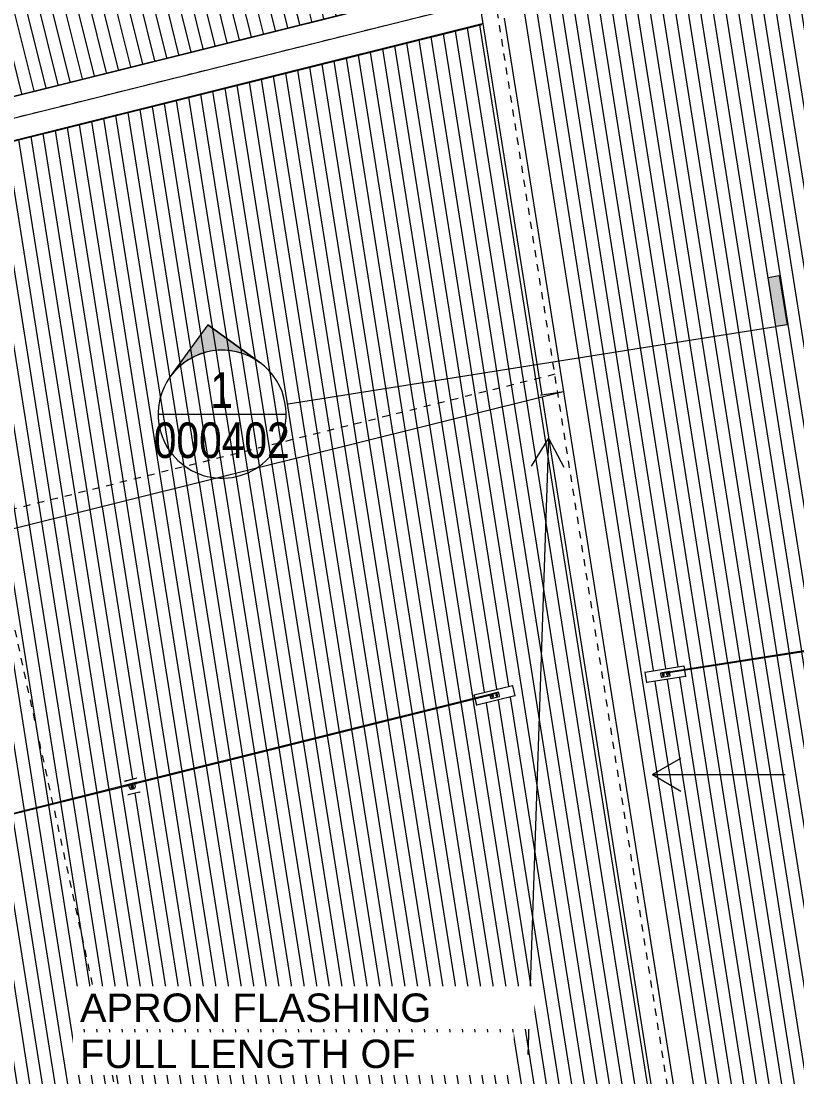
# Model space of a CAD drawing. Header units: metres. Extents: x -2358 to -2216, y 3959 to 4067.
# Drawn here: x -2329.53 to -2318.63, y 4003.61 to 4018.45 of the extents above; entities that cross this region are included whole.
import ezdxf

# ---------------------------------------------------------------- set-up
doc = ezdxf.new("R2010")
doc.units = ezdxf.units.M
doc.linetypes.add('Dash 1', pattern=[0.0036, 0.0012, -0.0006, 0.0012, -0.0006])
doc.linetypes.add('Grid Line', pattern=[0.021, 0.012, -0.003, 0.003, -0.003])
for name, color, linetype, lineweight in [('A-DETL', 90, 'Continuous', 13), ('A-ROOF', 132, 'Continuous', 5), ('A-ROOF-PATT', 132, 'Continuous', 5), ('G-ANNO-SYMB', 111, 'Continuous', 5), ('G-ANNO-TEXT', 231, 'Continuous', 5), ('Q-SPCQ', 91, 'Continuous', 5), ('S-GRID', 1, 'Continuous', 5)]:
    doc.layers.add(name, color=color, linetype=linetype, lineweight=lineweight)
doc.styles.add('Arial Narrow', font='ARIALN.TTF', dxfattribs={"height": 0.5})
doc.styles.add('Arial_1', font='arial.ttf', dxfattribs={"height": 0.4})

# ---------------------------------------------------------------- blocks, each defined once
blk = doc.blocks.new('Static Line_Sayfa_Metal Deck_Pan Mount - Up to 15 _ pitch - Max 2 Users-1865617-ROOF - Part B')
at = {"layer": 'Q-SPCQ'}
for p, q in [((-2322.625, 4009.109), (-2323.161, 4008.976)), ((-2322.627, 4009.116), (-2322.625, 4009.109)), ((-2322.625, 4009.109), (-2322.59, 4008.969)), ((-2322.928, 4008.988), (-2327.98, 4007.728)), ((-2327.978, 4007.721), (-2322.927, 4008.981)), ((-2323.161, 4008.976), (-2323.162, 4008.982)), ((-2323.15, 4008.932), (-2323.161, 4008.976)), ((-2322.59, 4008.969), (-2323.126, 4008.835)), ((-2322.82, 4009.017), (-2322.946, 4008.985)), ((-2322.945, 4008.983), (-2322.944, 4008.978)), ((-2322.944, 4008.977), (-2322.938, 4008.956)), ((-2322.928, 4008.988), (-2322.928, 4008.988)), ((-2322.928, 4008.987), (-2322.928, 4008.988)), ((-2322.927, 4008.981), (-2322.927, 4008.981)), ((-2322.927, 4008.981), (-2322.927, 4008.981)), ((-2322.92, 4008.988), (-2322.829, 4009.013)), ((-2322.828, 4009.008), (-2322.919, 4008.983)), ((-2322.917, 4008.962), (-2322.917, 4008.961)), ((-2322.892, 4008.967), (-2322.892, 4008.968)), ((-2322.859, 4008.976), (-2322.859, 4008.975)), ((-2322.834, 4008.982), (-2322.834, 4008.982)), ((-2322.819, 4009.016), (-2322.82, 4009.017)), ((-2322.818, 4009.011), (-2322.82, 4009.016)), ((-2322.818, 4009.012), (-2322.818, 4009.012)), ((-2322.818, 4009.009), (-2322.818, 4009.012)), ((-2322.812, 4008.988), (-2322.818, 4009.009)), ((-2322.806, 4008.963), (-2322.812, 4008.988)), ((-2322.806, 4008.963), (-2322.806, 4008.964)), ((-2322.59, 4008.969), (-2322.589, 4008.964)), ((-2323.126, 4008.835), (-2323.148, 4008.925)), ((-2323.125, 4008.83), (-2323.126, 4008.835)), ((-2322.938, 4008.956), (-2322.932, 4008.932)), ((-2322.926, 4008.928), (-2322.868, 4008.943)), ((-2322.868, 4008.943), (-2322.81, 4008.957)), ((-2328.075, 4007.766), (-2327.914, 4007.807)), ((-2327.916, 4007.806), (-2328.073, 4007.767)), ((-2327.912, 4007.808), (-2327.915, 4007.807)), ((-2327.913, 4007.807), (-2327.91, 4007.808)), ((-2338.175, 4005.179), (-2327.977, 4007.721)), ((-2328.042, 4007.713), (-2333.016, 4006.473)), ((-2328.08, 4007.766), (-2328.076, 4007.766)), ((-2328.074, 4007.767), (-2328.078, 4007.767)), ((-2328.044, 4007.715), (-2328.048, 4007.713)), ((-2328.048, 4007.712), (-2328.048, 4007.713)), ((-2328.047, 4007.707), (-2328.048, 4007.713)), ((-2328.046, 4007.702), (-2328.047, 4007.707)), ((-2328.046, 4007.702), (-2328.046, 4007.703)), ((-2328.046, 4007.702), (-2328.041, 4007.702)), ((-2327.919, 4007.746), (-2328.042, 4007.715)), ((-2328.039, 4007.703), (-2327.916, 4007.733)), ((-2328.006, 4007.665), (-2328.016, 4007.709)), ((-2327.99, 4007.685), (-2327.99, 4007.685)), ((-2327.987, 4007.654), (-2327.939, 4007.666)), ((-2327.982, 4007.686), (-2327.982, 4007.686)), ((-2327.98, 4007.686), (-2327.98, 4007.686)), ((-2327.961, 4007.691), (-2327.961, 4007.691)), ((-2327.959, 4007.692), (-2327.959, 4007.692)), ((-2327.951, 4007.694), (-2327.951, 4007.694)), ((-2327.939, 4007.728), (-2327.928, 4007.685)), ((-2327.928, 4007.685), (-2327.928, 4007.685)), ((-2327.912, 4007.746), (-2327.917, 4007.746)), ((-2327.914, 4007.734), (-2327.91, 4007.736)), ((-2327.912, 4007.746), (-2327.911, 4007.741)), ((-2327.912, 4007.746), (-2327.912, 4007.746)), ((-2327.911, 4007.741), (-2327.91, 4007.736)), ((-2328.028, 4007.572), (-2328.031, 4007.572)), ((-2327.866, 4007.613), (-2328.027, 4007.573)), ((-2327.861, 4007.615), (-2327.865, 4007.613))]:
    blk.add_line(p, q, dxfattribs=at)
at = {"layer": 'Q-SPCQ', "flags": 128}
for points in [[(-2322.917, 4008.961), (-2322.917, 4008.96), (-2322.917, 4008.96), (-2322.917, 4008.959), (-2322.916, 4008.959), (-2322.916, 4008.959), (-2322.916, 4008.958), (-2322.916, 4008.958), (-2322.915, 4008.957), (-2322.915, 4008.957), (-2322.915, 4008.956), (-2322.914, 4008.956), (-2322.914, 4008.956), (-2322.914, 4008.955), (-2322.913, 4008.955), (-2322.913, 4008.954), (-2322.913, 4008.954), (-2322.912, 4008.954), (-2322.912, 4008.953), (-2322.911, 4008.953), (-2322.911, 4008.953), (-2322.91, 4008.953), (-2322.91, 4008.952), (-2322.91, 4008.952), (-2322.909, 4008.952), (-2322.909, 4008.952), (-2322.908, 4008.952), (-2322.908, 4008.952), (-2322.907, 4008.951), (-2322.907, 4008.951), (-2322.906, 4008.951), (-2322.906, 4008.951), (-2322.905, 4008.951), (-2322.904, 4008.951), (-2322.904, 4008.951), (-2322.903, 4008.951), (-2322.903, 4008.951), (-2322.902, 4008.951), (-2322.902, 4008.951), (-2322.901, 4008.951), (-2322.901, 4008.952), (-2322.9, 4008.952), (-2322.9, 4008.952), (-2322.899, 4008.952), (-2322.899, 4008.952), (-2322.898, 4008.953), (-2322.898, 4008.953), (-2322.898, 4008.953), (-2322.897, 4008.953), (-2322.897, 4008.954), (-2322.896, 4008.954), (-2322.896, 4008.954), (-2322.895, 4008.955), (-2322.895, 4008.955), (-2322.895, 4008.955), (-2322.894, 4008.956), (-2322.894, 4008.956), (-2322.894, 4008.957), (-2322.893, 4008.957), (-2322.893, 4008.957), (-2322.893, 4008.958), (-2322.893, 4008.958), (-2322.892, 4008.959), (-2322.892, 4008.959), (-2322.892, 4008.96), (-2322.892, 4008.96), (-2322.892, 4008.961), (-2322.892, 4008.961), (-2322.892, 4008.962), (-2322.892, 4008.962), (-2322.891, 4008.963), (-2322.891, 4008.963), (-2322.891, 4008.964), (-2322.891, 4008.964), (-2322.891, 4008.965), (-2322.891, 4008.965), (-2322.892, 4008.966), (-2322.892, 4008.966), (-2322.892, 4008.967), (-2322.892, 4008.967)], [(-2322.859, 4008.975), (-2322.859, 4008.975), (-2322.858, 4008.974), (-2322.858, 4008.974), (-2322.858, 4008.974), (-2322.858, 4008.973), (-2322.858, 4008.973), (-2322.857, 4008.972), (-2322.857, 4008.972), (-2322.857, 4008.971), (-2322.857, 4008.971), (-2322.856, 4008.97), (-2322.856, 4008.97), (-2322.856, 4008.97), (-2322.855, 4008.969), (-2322.855, 4008.969), (-2322.854, 4008.969), (-2322.854, 4008.968), (-2322.854, 4008.968), (-2322.853, 4008.968), (-2322.853, 4008.967), (-2322.852, 4008.967), (-2322.852, 4008.967), (-2322.851, 4008.967), (-2322.851, 4008.967), (-2322.85, 4008.966), (-2322.85, 4008.966), (-2322.849, 4008.966), (-2322.849, 4008.966), (-2322.848, 4008.966), (-2322.848, 4008.966), (-2322.847, 4008.966), (-2322.847, 4008.966), (-2322.846, 4008.966), (-2322.846, 4008.966), (-2322.845, 4008.966), (-2322.845, 4008.966), (-2322.844, 4008.966), (-2322.844, 4008.966), (-2322.843, 4008.966), (-2322.843, 4008.966), (-2322.842, 4008.966), (-2322.842, 4008.966), (-2322.841, 4008.967), (-2322.841, 4008.967), (-2322.84, 4008.967), (-2322.84, 4008.967), (-2322.839, 4008.968), (-2322.839, 4008.968), (-2322.838, 4008.968), (-2322.838, 4008.968), (-2322.838, 4008.969), (-2322.837, 4008.969), (-2322.837, 4008.97), (-2322.837, 4008.97), (-2322.836, 4008.97), (-2322.836, 4008.971), (-2322.836, 4008.971), (-2322.835, 4008.972), (-2322.835, 4008.972), (-2322.835, 4008.972), (-2322.834, 4008.973), (-2322.834, 4008.973), (-2322.834, 4008.974), (-2322.834, 4008.974), (-2322.834, 4008.975), (-2322.834, 4008.975), (-2322.833, 4008.976), (-2322.833, 4008.976), (-2322.833, 4008.977), (-2322.833, 4008.977), (-2322.833, 4008.978), (-2322.833, 4008.978), (-2322.833, 4008.979), (-2322.833, 4008.979), (-2322.833, 4008.98), (-2322.833, 4008.98), (-2322.833, 4008.981), (-2322.833, 4008.982), (-2322.834, 4008.982)], [(-2328.044, 4007.715), (-2328.044, 4007.715), (-2328.044, 4007.715), (-2328.043, 4007.715), (-2328.043, 4007.715), (-2328.042, 4007.715), (-2328.042, 4007.715)], [(-2328.039, 4007.703), (-2328.039, 4007.703), (-2328.04, 4007.703), (-2328.04, 4007.703), (-2328.041, 4007.703), (-2328.041, 4007.702), (-2328.041, 4007.702)], [(-2327.982, 4007.686), (-2327.981, 4007.686), (-2327.981, 4007.685), (-2327.981, 4007.685), (-2327.981, 4007.684), (-2327.981, 4007.684), (-2327.981, 4007.683), (-2327.98, 4007.683), (-2327.98, 4007.683), (-2327.98, 4007.682), (-2327.98, 4007.682), (-2327.979, 4007.682), (-2327.979, 4007.681), (-2327.979, 4007.681), (-2327.978, 4007.68), (-2327.978, 4007.68), (-2327.978, 4007.68), (-2327.977, 4007.68), (-2327.977, 4007.679), (-2327.977, 4007.679), (-2327.976, 4007.679), (-2327.976, 4007.679), (-2327.975, 4007.678), (-2327.975, 4007.678), (-2327.974, 4007.678), (-2327.974, 4007.678), (-2327.974, 4007.678), (-2327.973, 4007.678), (-2327.973, 4007.677), (-2327.972, 4007.677), (-2327.972, 4007.677), (-2327.971, 4007.677), (-2327.971, 4007.677), (-2327.97, 4007.677), (-2327.97, 4007.677), (-2327.969, 4007.677), (-2327.969, 4007.677), (-2327.968, 4007.677), (-2327.968, 4007.677), (-2327.967, 4007.678), (-2327.967, 4007.678)], [(-2327.98, 4007.686), (-2327.979, 4007.686), (-2327.979, 4007.686), (-2327.979, 4007.685), (-2327.979, 4007.685), (-2327.979, 4007.685), (-2327.979, 4007.684), (-2327.979, 4007.684), (-2327.978, 4007.684), (-2327.978, 4007.683), (-2327.978, 4007.683), (-2327.978, 4007.683), (-2327.977, 4007.682), (-2327.977, 4007.682), (-2327.977, 4007.682), (-2327.977, 4007.682), (-2327.976, 4007.681), (-2327.976, 4007.681), (-2327.976, 4007.681), (-2327.975, 4007.681), (-2327.975, 4007.68), (-2327.975, 4007.68), (-2327.974, 4007.68), (-2327.974, 4007.68), (-2327.974, 4007.68), (-2327.973, 4007.68), (-2327.973, 4007.679), (-2327.973, 4007.679), (-2327.972, 4007.679), (-2327.972, 4007.679), (-2327.971, 4007.679), (-2327.971, 4007.679), (-2327.971, 4007.679), (-2327.97, 4007.679), (-2327.97, 4007.679), (-2327.969, 4007.679), (-2327.969, 4007.679), (-2327.969, 4007.679), (-2327.968, 4007.679), (-2327.968, 4007.679), (-2327.968, 4007.679)], [(-2327.968, 4007.679), (-2327.967, 4007.679), (-2327.967, 4007.68), (-2327.967, 4007.68), (-2327.966, 4007.68), (-2327.966, 4007.68), (-2327.966, 4007.68), (-2327.965, 4007.68), (-2327.965, 4007.681), (-2327.965, 4007.681), (-2327.964, 4007.681), (-2327.964, 4007.681), (-2327.964, 4007.682), (-2327.963, 4007.682), (-2327.963, 4007.682), (-2327.963, 4007.682), (-2327.963, 4007.683), (-2327.962, 4007.683), (-2327.962, 4007.683), (-2327.962, 4007.684), (-2327.962, 4007.684), (-2327.962, 4007.684), (-2327.961, 4007.685), (-2327.961, 4007.685), (-2327.961, 4007.685), (-2327.961, 4007.686), (-2327.961, 4007.686), (-2327.961, 4007.686), (-2327.961, 4007.687), (-2327.961, 4007.687), (-2327.961, 4007.688), (-2327.96, 4007.688), (-2327.96, 4007.688), (-2327.96, 4007.689), (-2327.96, 4007.689), (-2327.96, 4007.689), (-2327.961, 4007.69), (-2327.961, 4007.69), (-2327.961, 4007.691), (-2327.961, 4007.691), (-2327.961, 4007.691)], [(-2327.967, 4007.678), (-2327.967, 4007.678), (-2327.966, 4007.678), (-2327.966, 4007.678), (-2327.966, 4007.678), (-2327.965, 4007.678), (-2327.965, 4007.679), (-2327.964, 4007.679), (-2327.964, 4007.679), (-2327.964, 4007.679), (-2327.963, 4007.68), (-2327.963, 4007.68), (-2327.962, 4007.68), (-2327.962, 4007.68), (-2327.962, 4007.681), (-2327.961, 4007.681), (-2327.961, 4007.682), (-2327.961, 4007.682), (-2327.961, 4007.682), (-2327.96, 4007.683), (-2327.96, 4007.683), (-2327.96, 4007.683), (-2327.96, 4007.684), (-2327.959, 4007.684), (-2327.959, 4007.685), (-2327.959, 4007.685), (-2327.959, 4007.686), (-2327.959, 4007.686), (-2327.959, 4007.687), (-2327.959, 4007.687), (-2327.959, 4007.687), (-2327.958, 4007.688), (-2327.958, 4007.688), (-2327.958, 4007.689), (-2327.958, 4007.689), (-2327.958, 4007.69), (-2327.959, 4007.69), (-2327.959, 4007.691), (-2327.959, 4007.691), (-2327.959, 4007.692), (-2327.959, 4007.692)], [(-2327.919, 4007.746), (-2327.919, 4007.746), (-2327.918, 4007.746), (-2327.918, 4007.746), (-2327.917, 4007.746), (-2327.917, 4007.746), (-2327.917, 4007.746)], [(-2327.914, 4007.734), (-2327.914, 4007.734), (-2327.914, 4007.734), (-2327.915, 4007.734), (-2327.915, 4007.734), (-2327.916, 4007.734), (-2327.916, 4007.733)]]:
    blk.add_lwpolyline(points, dxfattribs=at)
at = {"layer": 'Q-SPCQ'}
for centre, major_axis, ratio, start_param, end_param in [((-2322.928, 4008.987), (0.017, 0.0042), 0.052336, 3.394664, 5.166174), ((-2322.927, 4008.982), (0.017, 0.0042), 0.052336, 3.394664, 5.166174), ((-2322.928, 4008.987), (0.00728, 0.00181), 0.052336, 3.66519, 3.92699), ((-2322.928, 4008.987), (0.00728, 0.00181), 0.052336, 0, 2.356193), ((-2322.928, 4008.987), (0.00728, 0.00181), 0.052336, 4.188789, 4.712388), ((-2322.928, 4008.987), (0.00728, 0.00181), 0.052336, 4.974187, 6.283184), ((-2322.927, 4008.982), (0.00728, 0.00181), 0.052336, 0.523598, 1.047197), ((-2322.927, 4008.982), (0.00728, 0.00181), 0.052336, 5.235987, 5.759586), ((-2322.905, 4008.965), (0.0126, 0.0031), 0.99863, 0.000019, 3.141593), ((-2322.905, 4008.965), (0.0126, 0.0031), 0.99863, 3.141612, 6.283185), ((-2322.846, 4008.979), (0.0126, 0.0031), 0.99863, 0.000019, 3.141593), ((-2322.846, 4008.979), (0.0126, 0.0031), 0.99863, 3.141612, 6.283185), ((-2322.836, 4009.012), (0.017, 0.0042), 0.052336, 5.166174, 6.283184), ((-2322.835, 4009.007), (0.017, 0.0042), 0.052336, 5.166174, 6.283184), ((-2322.811, 4008.962), (0.00485, 0.00121), 0.99863, 4.712408, 6.283185), ((-2322.928, 4008.933), (0.00485, 0.00121), 0.99863, 3.141612, 4.712408), ((-2327.916, 4007.806), (0.00097, 0.000242), 0.052336, 4.712388, 6.031025), ((-2327.914, 4007.807), (0.00097, 0.000242), 0.052336, 4.712388, 6.031025), ((-2328.075, 4007.767), (0.00097, 0.000242), 0.052336, 3.393751, 4.712388), ((-2328.073, 4007.767), (0.00097, 0.000242), 0.052336, 3.393751, 4.712388), ((-2327.991, 4007.669), (0.0146, 0.0036), 0.99863, 3.141612, 4.712408), ((-2327.991, 4007.669), (0.0146, 0.0036), 0.99863, 3.403411, 4.164085), ((-2327.97, 4007.689), (0.0193, 0.0048), 0.99863, 1.570815, 3.141593), ((-2327.97, 4007.689), (0.0193, 0.0048), 0.99863, 1.570815, 3.141593), ((-2327.97, 4007.689), (0.0193, 0.0048), 0.99863, 3.141612, 4.712408), ((-2327.97, 4007.689), (0.0114, 0.0028), 0.99863, 1.570815, 3.141593), ((-2327.97, 4007.689), (0.0114, 0.0028), 0.99863, 3.141612, 4.712408), ((-2327.97, 4007.689), (0.0193, 0.0048), 0.99863, 0.000019, 1.570815), ((-2327.97, 4007.689), (0.0193, 0.0048), 0.99863, 0.000019, 1.570815), ((-2327.97, 4007.689), (0.0114, 0.0028), 0.99863, 0.000019, 1.570815), ((-2327.97, 4007.689), (0.0114, 0.0028), 0.99863, 4.712408, 6.283185), ((-2327.97, 4007.689), (0.0193, 0.0048), 0.99863, 4.712408, 6.283185), ((-2327.942, 4007.681), (0.0146, 0.0036), 0.99863, 4.712408, 6.283185), ((-2327.942, 4007.681), (0.0146, 0.0036), 0.99863, 5.538071, 6.021405), ((-2328.027, 4007.573), (0.00097, 0.000242), 0.052336, 3.393751, 4.712388), ((-2327.866, 4007.613), (0.00097, 0.000242), 0.052336, 4.712388, 6.031025)]:
    blk.add_ellipse(centre, major_axis=major_axis, ratio=ratio, start_param=start_param, end_param=end_param, dxfattribs=at)
blk = doc.blocks.new('Static Line_Sayfa_Metal Deck_Pan Mount - Up to 15 _ pitch - Max 2 Users-1847625-ROOF - Part B')
at = {"layer": 'Q-SPCQ'}
for p, q in [((-2314.821, 4010.184), (-2320.432, 4009.301)), ((-2320.43, 4009.293), (-2314.82, 4010.176)), ((-2320.759, 4009.296), (-2320.76, 4009.303)), ((-2320.214, 4009.382), (-2320.759, 4009.296)), ((-2320.736, 4009.154), (-2320.759, 4009.296)), ((-2320.415, 4009.307), (-2320.544, 4009.287)), ((-2320.544, 4009.287), (-2320.544, 4009.286)), ((-2320.544, 4009.286), (-2320.543, 4009.281)), ((-2320.544, 4009.286), (-2320.543, 4009.281)), ((-2320.543, 4009.281), (-2320.543, 4009.282)), ((-2320.543, 4009.282), (-2320.542, 4009.279)), ((-2320.542, 4009.279), (-2320.539, 4009.257)), ((-2320.534, 4009.286), (-2320.439, 4009.297)), ((-2320.438, 4009.292), (-2320.533, 4009.281)), ((-2320.517, 4009.261), (-2320.517, 4009.26)), ((-2320.491, 4009.264), (-2320.492, 4009.265)), ((-2320.458, 4009.27), (-2320.458, 4009.269)), ((-2320.432, 4009.301), (-2320.432, 4009.299)), ((-2320.432, 4009.301), (-2320.432, 4009.298)), ((-2320.432, 4009.273), (-2320.432, 4009.274)), ((-2320.415, 4009.304), (-2320.415, 4009.307)), ((-2320.414, 4009.297), (-2320.415, 4009.302)), ((-2320.411, 4009.277), (-2320.414, 4009.296)), ((-2320.407, 4009.253), (-2320.411, 4009.277)), ((-2320.215, 4009.389), (-2320.214, 4009.382)), ((-2320.214, 4009.382), (-2320.206, 4009.336)), ((-2320.205, 4009.329), (-2320.191, 4009.24)), ((-2320.191, 4009.24), (-2320.736, 4009.154)), ((-2320.736, 4009.149), (-2320.736, 4009.154)), ((-2320.539, 4009.257), (-2320.535, 4009.233)), ((-2320.529, 4009.229), (-2320.47, 4009.238)), ((-2320.47, 4009.238), (-2320.411, 4009.247)), ((-2320.191, 4009.24), (-2320.19, 4009.235))]:
    blk.add_line(p, q, dxfattribs=at)
at = {"layer": 'Q-SPCQ', "flags": 128}
for points in [[(-2320.517, 4009.26), (-2320.517, 4009.259), (-2320.517, 4009.259), (-2320.517, 4009.258), (-2320.517, 4009.258), (-2320.517, 4009.257), (-2320.516, 4009.257), (-2320.516, 4009.256), (-2320.516, 4009.256), (-2320.516, 4009.255), (-2320.515, 4009.255), (-2320.515, 4009.254), (-2320.515, 4009.254), (-2320.514, 4009.254), (-2320.514, 4009.253), (-2320.514, 4009.253), (-2320.513, 4009.252), (-2320.513, 4009.252), (-2320.513, 4009.252), (-2320.512, 4009.251), (-2320.512, 4009.251), (-2320.511, 4009.251), (-2320.511, 4009.251), (-2320.51, 4009.25), (-2320.51, 4009.25), (-2320.51, 4009.25), (-2320.509, 4009.25), (-2320.509, 4009.249), (-2320.508, 4009.249), (-2320.508, 4009.249), (-2320.507, 4009.249), (-2320.507, 4009.249), (-2320.506, 4009.249), (-2320.506, 4009.249), (-2320.505, 4009.249), (-2320.505, 4009.249), (-2320.504, 4009.249), (-2320.503, 4009.249), (-2320.503, 4009.249), (-2320.502, 4009.249), (-2320.502, 4009.249), (-2320.501, 4009.249), (-2320.501, 4009.249), (-2320.5, 4009.249), (-2320.5, 4009.25), (-2320.499, 4009.25), (-2320.499, 4009.25), (-2320.498, 4009.25), (-2320.498, 4009.25), (-2320.498, 4009.251), (-2320.497, 4009.251), (-2320.497, 4009.251), (-2320.496, 4009.252), (-2320.496, 4009.252), (-2320.496, 4009.252), (-2320.495, 4009.253), (-2320.495, 4009.253), (-2320.494, 4009.253), (-2320.494, 4009.254), (-2320.494, 4009.254), (-2320.493, 4009.255), (-2320.493, 4009.255), (-2320.493, 4009.255), (-2320.493, 4009.256), (-2320.492, 4009.256), (-2320.492, 4009.257), (-2320.492, 4009.257), (-2320.492, 4009.258), (-2320.492, 4009.258), (-2320.492, 4009.259), (-2320.492, 4009.259), (-2320.491, 4009.26), (-2320.491, 4009.26), (-2320.491, 4009.261), (-2320.491, 4009.261), (-2320.491, 4009.262), (-2320.491, 4009.262), (-2320.491, 4009.263), (-2320.491, 4009.263), (-2320.491, 4009.264)], [(-2320.458, 4009.269), (-2320.458, 4009.269), (-2320.458, 4009.268), (-2320.458, 4009.268), (-2320.457, 4009.267), (-2320.457, 4009.267), (-2320.457, 4009.266), (-2320.457, 4009.266), (-2320.457, 4009.265), (-2320.456, 4009.265), (-2320.456, 4009.264), (-2320.456, 4009.264), (-2320.456, 4009.263), (-2320.455, 4009.263), (-2320.455, 4009.263), (-2320.455, 4009.262), (-2320.454, 4009.262), (-2320.454, 4009.261), (-2320.453, 4009.261), (-2320.453, 4009.261), (-2320.453, 4009.26), (-2320.452, 4009.26), (-2320.452, 4009.26), (-2320.451, 4009.26), (-2320.451, 4009.259), (-2320.45, 4009.259), (-2320.45, 4009.259), (-2320.449, 4009.259), (-2320.449, 4009.259), (-2320.448, 4009.259), (-2320.448, 4009.258), (-2320.447, 4009.258), (-2320.447, 4009.258), (-2320.446, 4009.258), (-2320.446, 4009.258), (-2320.445, 4009.258), (-2320.445, 4009.258), (-2320.444, 4009.258), (-2320.444, 4009.258), (-2320.443, 4009.258), (-2320.443, 4009.258), (-2320.442, 4009.258), (-2320.442, 4009.259), (-2320.441, 4009.259), (-2320.441, 4009.259), (-2320.44, 4009.259), (-2320.44, 4009.259), (-2320.439, 4009.259), (-2320.439, 4009.26), (-2320.438, 4009.26), (-2320.438, 4009.26), (-2320.437, 4009.261), (-2320.437, 4009.261), (-2320.437, 4009.261), (-2320.436, 4009.262), (-2320.436, 4009.262), (-2320.436, 4009.262), (-2320.435, 4009.263), (-2320.435, 4009.263), (-2320.435, 4009.263), (-2320.434, 4009.264), (-2320.434, 4009.264), (-2320.434, 4009.265), (-2320.433, 4009.265), (-2320.433, 4009.266), (-2320.433, 4009.266), (-2320.433, 4009.267), (-2320.433, 4009.267), (-2320.433, 4009.268), (-2320.432, 4009.268), (-2320.432, 4009.269), (-2320.432, 4009.269), (-2320.432, 4009.27), (-2320.432, 4009.27), (-2320.432, 4009.271), (-2320.432, 4009.271), (-2320.432, 4009.272), (-2320.432, 4009.272), (-2320.432, 4009.273), (-2320.432, 4009.273)]]:
    blk.add_lwpolyline(points, dxfattribs=at)
at = {"layer": 'Q-SPCQ'}
for centre, major_axis, ratio, start_param, end_param in [((-2320.526, 4009.289), (0.0173, 0.0027), 0.087156, 3.141593, 4.258603), ((-2320.526, 4009.284), (0.0173, 0.0027), 0.087156, 3.141593, 4.258603), ((-2320.504, 4009.263), (0.0128, 0.002), 0.996195, 0, 3.141593), ((-2320.504, 4009.263), (0.0128, 0.002), 0.996195, 3.141593, 6.283185), ((-2320.445, 4009.272), (0.0128, 0.002), 0.996195, 0, 3.141593), ((-2320.445, 4009.272), (0.0128, 0.002), 0.996195, 3.141593, 6.283185), ((-2320.432, 4009.3), (0.0173, 0.0027), 0.087156, 4.258603, 6.030113), ((-2320.432, 4009.3), (0.00741, 0.00117), 0.087156, 0, 3.141593), ((-2320.432, 4009.3), (0.00741, 0.00117), 0.087156, 3.141593, 5.759587), ((-2320.431, 4009.295), (0.00741, 0.00117), 0.087156, 2.094395, 3.141593), ((-2320.431, 4009.295), (0.0173, 0.0027), 0.087156, 4.258603, 6.030113), ((-2320.431, 4009.295), (0.00741, 0.00117), 0.087156, 3.141593, 4.18879), ((-2320.431, 4009.295), (0.00741, 0.00117), 0.087156, 4.974188, 5.759587), ((-2320.432, 4009.3), (0.00741, 0.00117), 0.087156, 6.021386, 6.283185), ((-2320.53, 4009.233), (0.00494, 0.00078), 0.996195, 3.141593, 4.712389), ((-2320.412, 4009.252), (0.00494, 0.00078), 0.996195, 4.712389, 6.283185)]:
    blk.add_ellipse(centre, major_axis=major_axis, ratio=ratio, start_param=start_param, end_param=end_param, dxfattribs=at)
blk = doc.blocks.new('Ridge Capping - Ridge Capping-1882401-ROOF - Part B')
at = {"layer": 'A-ROOF'}
for p, q in [((-2347.358, 4012.978), (-2322.861, 4019.083)), ((-2347.356, 4012.986), (-2322.863, 4019.09)), ((-2323.096, 4018.717), (-2347.729, 4012.578)), ((-2347.656, 4012.287), (-2323.049, 4018.42)), ((-2347.654, 4012.28), (-2323.057, 4018.409))]:
    blk.add_line(p, q, dxfattribs=at)
blk = doc.blocks.new('Roof Gutters3 - Roof Gutters-1885272-ROOF - Part B')
at = {"layer": 'A-ROOF'}
for p, q in [((-2323.091, 4018.745), (-2322.211, 4013.193)), ((-2322.739, 4018.497), (-2321.907, 4013.242)), ((-2322.211, 4013.193), (-2322.23, 4013.19)), ((-2321.907, 4013.242), (-2322.211, 4013.193)), ((-2322.207, 4013.167), (-2319.055, 3993.265)), ((-2321.908, 4013.255), (-2321.907, 4013.242)), ((-2321.907, 4013.242), (-2318.75, 3993.313)), ((-2320.768, 4006.058), (-2318.753, 3993.337))]:
    blk.add_line(p, q, dxfattribs=at)
blk = doc.blocks.new('Section - A1-28045-ROOF - Part B')
at = {"layer": 'G-ANNO-SYMB'}
blk.add_hatch(color=256, dxfattribs=at).paths.add_polyline_path([(0, 0.0035), (0, 0), (-0.0008, 0), (-0.0008, 0.0035)])
for p, q in [((0, 0.0035), (-0.0008, 0.0035)), ((-0.0008, 0.0035), (-0.0008, 0)), ((0, 0), (0, 0.0035)), ((-0.0008, 0), (0, 0))]:
    blk.add_line(p, q, dxfattribs=at)
blk = doc.blocks.new('Section - Black 2-3055132-ROOF - Part B')
at = {"layer": 'G-ANNO-SYMB'}
h = blk.add_hatch(color=256, dxfattribs=at)
edge = h.paths.add_edge_path()
edge.add_line((-0.007882, 0.003182), (-0.0047, 0.006364))
edge.add_line((-0.0047, 0.006364), (-0.001518, 0.003182))
edge.add_arc((-0.0047, 0), 0.0045, 45, 135)
for p, q in [((-0.0047, 0.006364), (-0.007882, 0.003182)), ((-0.0047, 0.006364), (-0.007882, 0.003182)), ((-0.0047, 0.006364), (-0.001518, 0.003182)), ((-0.001518, 0.003182), (-0.0047, 0.006364))]:
    blk.add_line(p, q, dxfattribs=at)
for start, end in [(360, 180), (45, 135), (180, 360)]:
    blk.add_arc((-0.0047, 0), 0.0045, start, end, dxfattribs=at)

msp = doc.modelspace()

# ---------------------------------------------------------------- hatches: boundary and pattern name
at = {"layer": 'A-ROOF-PATT'}
h = msp.add_hatch(dxfattribs=at)
h.set_pattern_fill('FP_7', color=256, style=0, pattern_type=2)
h.set_pattern_definition([(283.994, (-472.474, -220.244), (0.1698061846, 0.04231855), [])])
h.paths.add_polyline_path([(-2347.351, 4012.988), (-2323.226, 4019), (-2326.037, 4036.756), (-2326.019, 4036.76), (-2325.831, 4036.79), (-2325.853, 4036.934), (-2352.563, 4030.277), (-2352.563, 4028.124), (-2347.563, 4013.604)])
h.paths.add_polyline_path([(-2330.328, 4026.577), (-2330.328, 4026.579), (-2330.328, 4026.577)])
h.paths.add_polyline_path([(-2345.131, 4022.882), (-2345.133, 4022.881), (-2345.133, 4022.882)])
h.paths.add_polyline_path([(-2350.116, 4021.526), (-2350.153, 4021.677), (-2349.618, 4021.811), (-2349.608, 4021.771), (-2349.392, 4021.825), (-2349.354, 4021.835), (-2349.269, 4021.856), (-2349.049, 4021.911), (-2349.018, 4021.918), (-2348.95, 4021.936), (-2348.911, 4021.946), (-2348.846, 4021.961), (-2348.674, 4022.005), (-2348.643, 4022.012), (-2348.55, 4022.035), (-2348.505, 4022.046), (-2348.292, 4022.099), (-2347.714, 4022.245), (-2347.681, 4022.252), (-2347.568, 4022.28), (-2347.529, 4022.29), (-2347.507, 4022.296), (-2347.504, 4022.296), (-2347.421, 4022.317), (-2347.343, 4022.336), (-2347.174, 4022.379), (-2347.143, 4022.386), (-2347.034, 4022.413), (-2346.838, 4022.462), (-2346.528, 4022.54), (-2346.253, 4022.609), (-2346.232, 4022.614), (-2346.229, 4022.614), (-2346.117, 4022.643), (-2346.097, 4022.648), (-2345.115, 4022.894), (-2345.126, 4022.939), (-2345.123, 4022.94), (-2345.122, 4022.942), (-2344.96, 4022.982), (-2344.958, 4022.982), (-2344.957, 4022.982), (-2344.945, 4022.936), (-2340.268, 4024.101), (-2340.28, 4024.147), (-2340.276, 4024.147), (-2340.275, 4024.15), (-2340.114, 4024.19), (-2340.112, 4024.19), (-2340.11, 4024.19), (-2340.098, 4024.144), (-2335.421, 4025.309), (-2335.433, 4025.355), (-2335.429, 4025.355), (-2335.429, 4025.358), (-2335.267, 4025.398), (-2335.265, 4025.398), (-2335.263, 4025.398), (-2335.252, 4025.351), (-2330.575, 4026.517), (-2330.586, 4026.563), (-2330.582, 4026.563), (-2330.582, 4026.566), (-2330.42, 4026.606), (-2330.418, 4026.606), (-2330.416, 4026.606), (-2330.404, 4026.559), (-2330.288, 4026.588), (-2330.198, 4026.61), (-2327.905, 4027.181), (-2327.863, 4027.192), (-2327.795, 4027.208), (-2327.783, 4027.212), (-2327.728, 4027.225), (-2325.91, 4027.677), (-2325.919, 4027.717), (-2325.384, 4027.85), (-2325.348, 4027.698), (-2325.882, 4027.565), (-2325.909, 4027.67), (-2325.932, 4027.664), (-2330.403, 4026.552), (-2330.368, 4026.412), (-2330.373, 4026.415), (-2330.373, 4026.412), (-2330.376, 4026.411), (-2330.535, 4026.372), (-2330.535, 4026.372), (-2330.539, 4026.372), (-2330.573, 4026.509), (-2335.25, 4025.344), (-2335.215, 4025.204), (-2335.219, 4025.207), (-2335.22, 4025.204), (-2335.223, 4025.204), (-2335.381, 4025.164), (-2335.381, 4025.164), (-2335.385, 4025.164), (-2335.419, 4025.301), (-2340.096, 4024.136), (-2340.062, 4023.996), (-2340.066, 4023.999), (-2340.066, 4023.997), (-2340.069, 4023.996), (-2340.228, 4023.956), (-2340.228, 4023.956), (-2340.232, 4023.956), (-2340.266, 4024.093), (-2344.943, 4022.928), (-2344.908, 4022.789), (-2344.913, 4022.791), (-2344.913, 4022.789), (-2344.934, 4022.783), (-2345.075, 4022.749), (-2345.075, 4022.748), (-2345.079, 4022.749), (-2345.114, 4022.886), (-2345.175, 4022.87), (-2345.2, 4022.864), (-2345.216, 4022.86), (-2349.607, 4021.765), (-2349.582, 4021.659), (-2350.088, 4021.533)])
h = msp.add_hatch(dxfattribs=at)
h.set_pattern_fill('FP_6', color=256, style=0, pattern_type=2)
h.set_pattern_definition([(98.961, (-407.14, -208.135), (-0.172864054, -0.027258373), [])])
h.paths.add_polyline_path([(-2319.622, 3999.249), (-2229.894, 4013.398), (-2232.952, 4032.702), (-2322.607, 4018.534), (-2319.555, 3999.26), (-2319.575, 3999.257)])
h.paths.add_polyline_path([(-2315.007, 4010.154), (-2314.999, 4010.156), (-2315.005, 4010.154)])
h.paths.add_polyline_path([(-2239.823, 4022.002), (-2239.823, 4022.003), (-2239.838, 4022.001)])
h.paths.add_polyline_path([(-2240.788, 4021.85), (-2240.788, 4021.851), (-2240.8, 4021.849)])
h.paths.add_polyline_path([(-2258.306, 4018.957), (-2258.306, 4018.957), (-2258.309, 4018.957)])
h.paths.add_polyline_path([(-2263.963, 4018.065), (-2263.963, 4018.065), (-2263.967, 4018.065)])
h.paths.add_polyline_path([(-2269.621, 4017.173), (-2269.621, 4017.173), (-2269.625, 4017.173)])
h.paths.add_polyline_path([(-2275.279, 4016.281), (-2275.279, 4016.281), (-2275.282, 4016.281)])
h.paths.add_polyline_path([(-2280.936, 4015.389), (-2280.936, 4015.389), (-2280.94, 4015.389)])
h.paths.add_polyline_path([(-2292.252, 4013.605), (-2292.252, 4013.605), (-2292.256, 4013.605)])
h.paths.add_polyline_path([(-2318.984, 4009.521), (-2318.984, 4009.522), (-2318.996, 4009.52)])
h.paths.add_polyline_path([(-2319.949, 4009.369), (-2319.949, 4009.37), (-2319.961, 4009.368)])
h.paths.add_polyline_path([(-2320.736, 4009.149), (-2320.759, 4009.303), (-2320.215, 4009.389), (-2320.206, 4009.336), (-2320.169, 4009.341), (-2320.158, 4009.344), (-2314.908, 4010.171), (-2314.917, 4010.234), (-2314.913, 4010.231), (-2314.913, 4010.233), (-2314.9, 4010.235), (-2314.748, 4010.259), (-2314.748, 4010.259), (-2314.744, 4010.259), (-2314.735, 4010.198), (-2309.25, 4011.063), (-2309.26, 4011.126), (-2309.256, 4011.123), (-2309.255, 4011.125), (-2309.243, 4011.127), (-2309.09, 4011.151), (-2309.09, 4011.151), (-2309.087, 4011.151), (-2309.077, 4011.09), (-2303.592, 4011.955), (-2303.602, 4012.018), (-2303.598, 4012.015), (-2303.597, 4012.017), (-2303.585, 4012.02), (-2303.433, 4012.043), (-2303.433, 4012.043), (-2303.429, 4012.043), (-2303.419, 4011.982), (-2297.934, 4012.847), (-2297.944, 4012.91), (-2297.94, 4012.907), (-2297.94, 4012.91), (-2297.927, 4012.912), (-2297.775, 4012.935), (-2297.775, 4012.936), (-2297.771, 4012.935), (-2297.761, 4012.874), (-2292.277, 4013.739), (-2292.287, 4013.802), (-2292.283, 4013.799), (-2292.282, 4013.802), (-2292.269, 4013.804), (-2292.117, 4013.827), (-2292.117, 4013.828), (-2292.113, 4013.827), (-2292.104, 4013.766), (-2286.619, 4014.631), (-2286.629, 4014.694), (-2286.625, 4014.691), (-2286.624, 4014.694), (-2286.612, 4014.696), (-2286.459, 4014.719), (-2286.459, 4014.72), (-2286.456, 4014.72), (-2286.446, 4014.658), (-2280.961, 4015.523), (-2280.971, 4015.586), (-2280.967, 4015.583), (-2280.966, 4015.586), (-2280.954, 4015.588), (-2280.802, 4015.611), (-2280.802, 4015.612), (-2280.798, 4015.612), (-2280.788, 4015.551), (-2275.304, 4016.415), (-2275.314, 4016.479), (-2275.309, 4016.476), (-2275.309, 4016.478), (-2275.296, 4016.48), (-2275.144, 4016.503), (-2275.144, 4016.504), (-2275.14, 4016.504), (-2275.131, 4016.443), (-2269.646, 4017.307), (-2269.656, 4017.371), (-2269.652, 4017.368), (-2269.651, 4017.37), (-2269.639, 4017.372), (-2269.486, 4017.396), (-2269.486, 4017.396), (-2269.483, 4017.396), (-2269.473, 4017.335), (-2263.988, 4018.2), (-2263.998, 4018.263), (-2263.994, 4018.26), (-2263.993, 4018.262), (-2263.981, 4018.264), (-2263.829, 4018.288), (-2263.829, 4018.288), (-2263.825, 4018.288), (-2263.815, 4018.227), (-2258.331, 4019.092), (-2258.34, 4019.155), (-2258.336, 4019.152), (-2258.336, 4019.154), (-2258.323, 4019.156), (-2258.171, 4019.18), (-2258.171, 4019.18), (-2258.167, 4019.18), (-2258.158, 4019.119), (-2252.673, 4019.984), (-2252.683, 4020.047), (-2252.679, 4020.044), (-2252.678, 4020.046), (-2252.666, 4020.049), (-2252.513, 4020.072), (-2252.513, 4020.072), (-2252.51, 4020.072), (-2252.5, 4020.011), (-2247.015, 4020.876), (-2247.025, 4020.939), (-2247.021, 4020.936), (-2247.02, 4020.938), (-2247.008, 4020.941), (-2246.856, 4020.964), (-2246.856, 4020.965), (-2246.852, 4020.964), (-2246.842, 4020.903), (-2241.357, 4021.768), (-2241.367, 4021.831), (-2241.363, 4021.828), (-2241.363, 4021.831), (-2241.35, 4021.833), (-2241.198, 4021.856), (-2241.198, 4021.857), (-2241.194, 4021.856), (-2241.183, 4021.795), (-2241.015, 4021.821), (-2240.986, 4021.827), (-2235.887, 4022.635), (-2235.892, 4022.685), (-2235.349, 4022.771), (-2235.326, 4022.617), (-2235.87, 4022.531), (-2235.885, 4022.625), (-2236.156, 4022.582), (-2236.418, 4022.541), (-2236.448, 4022.535), (-2241.183, 4021.786), (-2241.163, 4021.662), (-2241.167, 4021.662), (-2241.168, 4021.66), (-2241.333, 4021.634), (-2241.333, 4021.634), (-2241.336, 4021.634), (-2241.356, 4021.76), (-2246.841, 4020.895), (-2246.821, 4020.769), (-2246.825, 4020.77), (-2246.826, 4020.767), (-2246.99, 4020.742), (-2246.991, 4020.742), (-2246.994, 4020.742), (-2247.014, 4020.868), (-2252.499, 4020.003), (-2252.479, 4019.877), (-2252.483, 4019.878), (-2252.483, 4019.875), (-2252.648, 4019.85), (-2252.648, 4019.85), (-2252.652, 4019.85), (-2252.672, 4019.976), (-2258.156, 4019.111), (-2258.137, 4018.985), (-2258.14, 4018.986), (-2258.141, 4018.983), (-2258.306, 4018.958), (-2258.306, 4018.957), (-2258.309, 4018.958), (-2258.329, 4019.084), (-2263.814, 4018.219), (-2263.794, 4018.093), (-2263.798, 4018.094), (-2263.799, 4018.091), (-2263.963, 4018.066), (-2263.964, 4018.065), (-2263.967, 4018.066), (-2263.987, 4018.192), (-2269.472, 4017.327), (-2269.452, 4017.201), (-2269.456, 4017.201), (-2269.456, 4017.199), (-2269.621, 4017.174), (-2269.622, 4017.173), (-2269.625, 4017.174), (-2269.645, 4017.3), (-2275.129, 4016.435), (-2275.11, 4016.309), (-2275.113, 4016.309), (-2275.114, 4016.307), (-2275.279, 4016.282), (-2275.279, 4016.281), (-2275.283, 4016.282), (-2275.302, 4016.407), (-2280.787, 4015.543), (-2280.767, 4015.417), (-2280.771, 4015.417), (-2280.772, 4015.415), (-2280.936, 4015.389), (-2280.937, 4015.389), (-2280.94, 4015.39), (-2280.96, 4015.515), (-2286.445, 4014.651), (-2286.425, 4014.525), (-2286.429, 4014.525), (-2286.429, 4014.523), (-2286.594, 4014.497), (-2286.595, 4014.497), (-2286.598, 4014.497), (-2286.618, 4014.623), (-2292.103, 4013.758), (-2292.083, 4013.633), (-2292.086, 4013.633), (-2292.087, 4013.631), (-2292.252, 4013.605), (-2292.252, 4013.605), (-2292.256, 4013.605), (-2292.275, 4013.731), (-2297.76, 4012.866), (-2297.74, 4012.741), (-2297.744, 4012.741), (-2297.745, 4012.739), (-2297.91, 4012.713), (-2297.91, 4012.713), (-2297.913, 4012.713), (-2297.933, 4012.839), (-2303.418, 4011.974), (-2303.398, 4011.848), (-2303.402, 4011.849), (-2303.402, 4011.846), (-2303.567, 4011.821), (-2303.568, 4011.821), (-2303.571, 4011.821), (-2303.591, 4011.947), (-2309.076, 4011.082), (-2309.056, 4010.956), (-2309.06, 4010.957), (-2309.06, 4010.954), (-2309.225, 4010.929), (-2309.225, 4010.928), (-2309.229, 4010.929), (-2309.249, 4011.055), (-2314.733, 4010.19), (-2314.714, 4010.064), (-2314.717, 4010.065), (-2314.718, 4010.062), (-2314.883, 4010.037), (-2314.883, 4010.036), (-2314.886, 4010.037), (-2314.906, 4010.163), (-2315.151, 4010.124), (-2315.208, 4010.116), (-2315.309, 4010.1), (-2315.67, 4010.044), (-2315.709, 4010.037), (-2315.93, 4010.002), (-2316.194, 4009.961), (-2316.235, 4009.954), (-2316.524, 4009.909), (-2316.684, 4009.884), (-2316.894, 4009.851), (-2317.159, 4009.809), (-2317.2, 4009.802), (-2317.489, 4009.757), (-2317.648, 4009.732), (-2317.859, 4009.699), (-2318.12, 4009.658), (-2318.156, 4009.651), (-2320.205, 4009.327), (-2320.191, 4009.235), (-2320.708, 4009.154)])
h = msp.add_hatch(dxfattribs=at)
h.set_pattern_fill('FP_10', color=256, style=0, pattern_type=2)
h.set_pattern_definition([(98.997, (-846.361, -385.729), (-0.1728406375, -0.027406489), [])])
h.paths.add_polyline_path([(-2345.898, 4007.263), (-2321.912, 4013.241), (-2322.23, 4013.19), (-2323.057, 4018.409), (-2347.628, 4012.286), (-2346.026, 4007.634)])
h = msp.add_hatch(dxfattribs=at)
h.set_pattern_fill('FP_9', color=256, style=0, pattern_type=2)
h.set_pattern_definition([(98.997, (-846.361, -385.726), (-0.1728406375, -0.027406489), [])])
h.paths.add_polyline_path([(-2339.329, 3988.185), (-2318.755, 3993.313), (-2319.074, 3993.262), (-2322.226, 4013.162), (-2345.898, 4007.263), (-2339.4, 3988.39)])
h.paths.add_polyline_path([(-2338.521, 4005.1), (-2338.521, 4005.101), (-2338.511, 4005.104)])
h.paths.add_polyline_path([(-2323.273, 4008.901), (-2323.273, 4008.902), (-2323.264, 4008.905)])
h.paths.add_polyline_path([(-2323.252, 4008.9), (-2323.26, 4008.897), (-2323.259, 4008.898)])
h.paths.add_polyline_path([(-2323.799, 4008.764), (-2323.803, 4008.762), (-2323.8, 4008.764)])
h.paths.add_polyline_path([(-2327.184, 4007.919), (-2327.189, 4007.919), (-2327.188, 4007.919)])
h.paths.add_polyline_path([(-2327.687, 4007.795), (-2327.687, 4007.793), (-2327.691, 4007.794)])
h.paths.add_polyline_path([(-2338.5, 4005.1), (-2338.507, 4005.096), (-2338.507, 4005.097)])
h.paths.add_polyline_path([(-2339.047, 4004.963), (-2339.05, 4004.961), (-2339.047, 4004.963)])
h.paths.add_polyline_path([(-2342.432, 4004.12), (-2342.437, 4004.12), (-2342.436, 4004.119)])
h.paths.add_polyline_path([(-2342.935, 4003.995), (-2342.935, 4003.994), (-2342.938, 4003.994)])
h.paths.add_polyline_path([(-2343.516, 4003.748), (-2343.552, 4003.9), (-2343.018, 4004.033), (-2343.006, 4003.984), (-2338.261, 4005.167), (-2338.275, 4005.225), (-2338.271, 4005.223), (-2338.271, 4005.225), (-2338.109, 4005.265), (-2338.109, 4005.266), (-2338.105, 4005.266), (-2338.091, 4005.208), (-2333.163, 4006.437), (-2333.178, 4006.496), (-2333.173, 4006.494), (-2333.173, 4006.496), (-2333.011, 4006.536), (-2333.011, 4006.536), (-2333.007, 4006.536), (-2332.993, 4006.479), (-2328.065, 4007.707), (-2328.08, 4007.766), (-2328.075, 4007.764), (-2328.075, 4007.766), (-2327.913, 4007.807), (-2327.913, 4007.807), (-2327.909, 4007.807), (-2327.895, 4007.749), (-2327.748, 4007.786), (-2323.151, 4008.935), (-2323.161, 4008.982), (-2322.627, 4009.116), (-2322.59, 4008.964), (-2323.125, 4008.83), (-2323.148, 4008.925), (-2327.893, 4007.742), (-2327.861, 4007.615), (-2327.865, 4007.615), (-2327.866, 4007.613), (-2328.028, 4007.573), (-2328.028, 4007.572), (-2328.031, 4007.573), (-2328.063, 4007.699), (-2332.991, 4006.471), (-2332.959, 4006.344), (-2332.963, 4006.345), (-2332.964, 4006.342), (-2333.125, 4006.302), (-2333.125, 4006.302), (-2333.129, 4006.302), (-2333.161, 4006.429), (-2338.089, 4005.201), (-2338.057, 4005.074), (-2338.061, 4005.074), (-2338.062, 4005.072), (-2338.223, 4005.032), (-2338.223, 4005.031), (-2338.227, 4005.032), (-2338.259, 4005.159), (-2338.458, 4005.109), (-2343.004, 4003.977), (-2342.982, 4003.882), (-2343.497, 4003.753)])

# ---------------------------------------------------------------- linework, layer by layer
at = {"layer": 'A-DETL', "linetype": 'Dash 1', "lineweight": 5}
msp.add_line((-2322.029, 4013.488), (-2346.009, 4007.512), dxfattribs=at)
at = {"layer": 'A-ROOF'}
msp.add_line((-2321.912, 4013.241), (-2345.898, 4007.263), dxfattribs=at)
at = {"layer": 'G-ANNO-SYMB'}
for p, q in [((-2325.778, 4013.074), (-2318.922, 4014.16)), ((-2327.606, 4012.927), (-2325.806, 4012.927))]:
    msp.add_line(p, q, dxfattribs=at)
at = {"layer": 'G-ANNO-TEXT', "color": 7}
for p, q in [((-2322.118, 4012.589), (-2322.409, 4003.925)), ((-2322.118, 4012.589), (-2322.362, 4012.197)), ((-2322.118, 4012.589), (-2321.901, 4012.181)), ((-2320.657, 4007.859), (-2320.257, 4008.09)), ((-2320.657, 4007.859), (-2320.257, 4007.628)), ((-2320.657, 4007.859), (-2318.79, 4007.859))]:
    msp.add_line(p, q, dxfattribs=at)
at = {"layer": 'S-GRID', "linetype": 'Grid Line'}
for p, q in [((-2313.655, 3960.616), (-2328.872, 4056.69)), ((-2320.281, 3967.197), (-2339.482, 4055.01)), ((-2322.865, 4018.775), (-2350.028, 4012.005))]:
    msp.add_line(p, q, dxfattribs=at)

# ---------------------------------------------------------------- block references
at = {"layer": 'A-ROOF'}
for name in ['Roof Gutters3 - Roof Gutters-1885272-ROOF - Part B', 'Ridge Capping - Ridge Capping-1882401-ROOF - Part B']:
    msp.add_blockref(name, (0, 0), dxfattribs=at)
at = {"layer": 'G-ANNO-SYMB', "extrusion": (0, 0, -1), "xscale": 199.9999999999999, "yscale": 199.9999999999999, "zscale": 199.9999999999999, "rotation": 350.9996722931925}
msp.add_blockref('Section - A1-28045-ROOF - Part B', (2318.922, 4014.16), dxfattribs=at)
at = {"layer": 'G-ANNO-SYMB', "xscale": 199.9999999999999, "yscale": 199.9999999999999, "zscale": 199.9999999999999, "rotation": 9.000327706807626}
msp.add_blockref('Section - Black 2-3055132-ROOF - Part B', (-2325.778, 4013.074), dxfattribs=at)
at = {"layer": 'Q-SPCQ'}
for name in ['Static Line_Sayfa_Metal Deck_Pan Mount - Up to 15 _ pitch - Max 2 Users-1847625-ROOF - Part B', 'Static Line_Sayfa_Metal Deck_Pan Mount - Up to 15 _ pitch - Max 2 Users-1865617-ROOF - Part B']:
    msp.add_blockref(name, (0, 0), dxfattribs=at)

# ---------------------------------------------------------------- texts
at = {"layer": 'G-ANNO-SYMB', "char_height": 0.5, "attachment_point": 1, "style": 'Arial Narrow'}
for s, insert, width in [('1', (-2326.873, 4013.515), 0.38481), ('000402', (-2327.667, 4012.811), 2.30886)]:
    msp.add_mtext(s, dxfattribs=dict(at, insert=insert, width=width))

# ---------------------------------------------------------------- next in the draw order: texts
at = {"layer": 'G-ANNO-TEXT', "color": 7, "insert": (-2328.704, 4004.781), "char_height": 0.4, "width": 6.28523, "attachment_point": 1, "style": 'Arial_1', "bg_fill": 3, "box_fill_scale": 1.25, "bg_fill_color": 256, "bg_fill_true_color": 13158600, "bg_fill_transparency": 0}
msp.add_mtext('APRON FLASHING ', dxfattribs=at)

# ---------------------------------------------------------------- next in the draw order: texts
at = {"layer": 'G-ANNO-TEXT', "color": 7, "insert": (-2328.704, 4004.133), "char_height": 0.4, "width": 5.99662, "attachment_point": 1, "style": 'Arial_1', "bg_fill": 3, "box_fill_scale": 1.25, "bg_fill_color": 256, "bg_fill_true_color": 13158600, "bg_fill_transparency": 0}
msp.add_mtext('FULL LENGTH OF ', dxfattribs=at)

doc.saveas('drawing.dxf')
